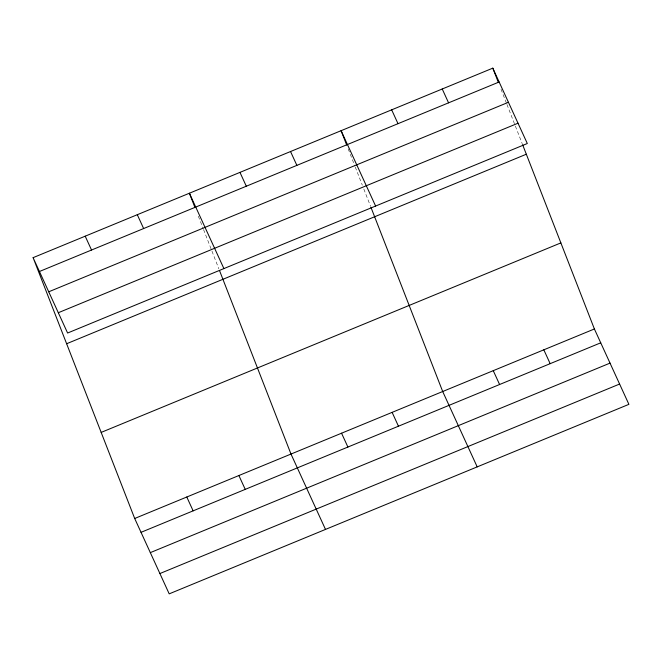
<?xml version="1.0" encoding="UTF-8"?>
<svg xmlns="http://www.w3.org/2000/svg" width="662" height="662" viewBox="0 0 662 662"><rect width="100%" height="100%" fill="white"/><g stroke="black" fill="none" stroke-linecap="round" stroke-linejoin="round"><path stroke-width="0.5" stroke-dasharray="3.31 2.48" d="M501.002 89.188L506.587 103.529M506.96 104.488L522.227 143.695M348.179 148.859L354.882 166.071M355.254 167.023L362.329 185.195M363.827 189.026L370.53 206.238M198.335 216.176L203.184 228.613M203.557 229.565L218.824 268.78"/><path stroke-width="0.99" d="M33.1 257.659L492.801 68.145L527.308 143.513L67.607 333.027L33.1 257.659L134.692 518.487L169.199 593.855L628.9 404.341L594.393 328.973L522.599 144.655M39.439 271.503L499.14 81.989M48.731 291.801L508.433 102.287M58.314 312.721L518.015 123.206M66.622 343.735L526.331 154.221M101.17 432.41L560.871 242.896M134.692 518.487L594.393 328.973M141.031 532.331L600.732 342.817M150.324 552.629L610.025 363.115M159.898 573.549L619.607 384.034M442.233 88.989L448.571 102.833M543.825 349.817L550.163 363.661M391.664 109.834L398.003 123.678M493.256 370.67L499.595 384.506M375.611 206.056L341.104 130.687L346.689 145.028M477.194 466.884L442.696 391.515L370.902 207.198M290.535 151.532L296.874 165.368M392.127 412.36L398.458 426.204M239.967 172.377L246.305 186.221M341.559 433.205L347.898 447.049M223.905 268.59L189.398 193.221L194.984 207.57M325.497 529.418L290.99 454.049L219.569 270.692M137.299 214.703L143.637 228.539M238.891 475.531L245.23 489.375M85.199 236.177L91.538 250.021M186.792 497.013L193.13 510.849M492.801 68.145L498.387 82.493"/></g></svg>
